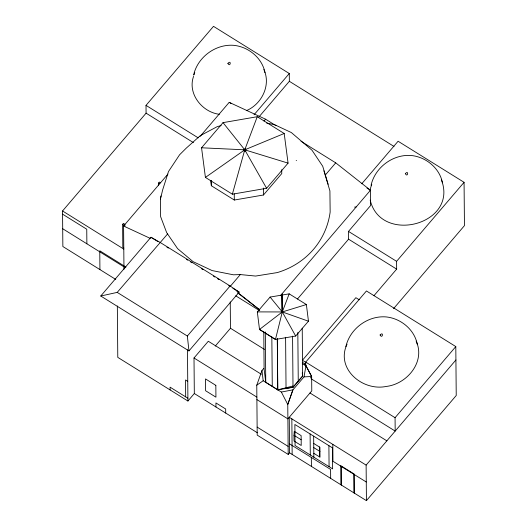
<?xml version="1.0" encoding="UTF-8"?>
<svg xmlns="http://www.w3.org/2000/svg" width="527" height="527" viewBox="0 0 527 527"><rect width="100%" height="100%" fill="white"/><g stroke="black" fill="none" stroke-linecap="round" stroke-linejoin="round"><path stroke-width="0.79" d="M293.98 435.289L294.264 431.336L301.134 435.612L301.22 445.486L294.033 441.013L293.98 435.289L301.174 439.768M263.777 368.413L261.965 370.54L256.768 385.191L257.202 435.124L288.197 454.419L287.762 404.479L292.867 389.934L304.013 376.884L305.95 365.85L305.08 363.979L302.287 362.24M323.934 170.827L329.909 190.899L330.152 212.038A87.008 78.734 27.9 0 1 277.321 272.578L255.602 276.056L240.325 274.567L233.421 274.804L212.117 270.575L193.073 261.642L177.592 248.625L166.67 232.651L160.623 216.656L160.432 199.054L162.645 189.951L168.495 171.519L179.582 154.786L186.281 148.12L200.234 135.676L217.249 126.632L221.195 125.584M289.191 293.849L282.288 311.944L275.463 339.447L259.515 329.461L257.321 311.898L270.107 297.07L289.191 293.849L306.378 304.54L308.46 321.2L295.673 336.035L275.463 339.447L259.515 329.461L282.288 311.944L306.378 304.54M232.361 194.193L266.596 188.271L288.071 163.126L284.198 133.489L257.255 116.717L223.02 122.639L201.551 147.784L205.418 177.421L232.361 194.193L244.541 150.617M193.593 75.097C197.513 57.305 215.49 43.853 233.731 45.329C248.388 46.732 262.202 57.937 264.969 72.647M193.574 76.336C187.296 93.569 202.072 112.192 219.357 114.293M194.048 74.841L194.759 72.594M371.074 185.267C374.993 167.474 392.971 154.022 411.212 155.498C425.869 156.901 439.683 168.106 442.449 182.816M369.862 190.247L371.766 184.266M345.877 346.674C349.796 328.888 367.767 315.436 386.008 316.911C400.665 318.308 414.486 329.513 417.252 344.23M347.036 344.177C335.435 368.683 362.444 391.33 386.047 386.469C406.89 384.249 425.796 361.786 416.132 341.068M245.048 149.055L257.255 116.717M115.762 279.442L62.858 246.517L62.548 210.978L146.084 113.16L146.012 105.374L213.501 26.35L289.283 73.516L289.349 81.303L258.909 116.954M123.871 248.065L122.817 247.407L122.62 224.331L123.417 223.395L124.998 224.377M158.581 185.405L158.561 183.014L159.358 182.078L160.504 182.797M167.942 174.088L123.595 226.024L123.97 269.29M200.056 136.48L229.212 102.343L265.588 119.201L276.003 125.683M254.034 114.8L289.283 73.516M100.756 296.016L150.933 237.255L159.964 242.328L230.101 285.977L239.146 292.156L188.962 350.916L100.756 296.016L117.218 292.386L167.691 233.843M264.001 121.058L265.588 119.201M210.721 180.873L211.36 185.754L234.311 200.036L263.467 194.997L281.754 173.581L281.721 169.714M188.962 350.916L187.348 336.042L230.101 285.977L230.108 286.536L228.718 285.667M230.108 286.536L240.325 274.567M325.231 175.142L335.725 162.85L370.455 190.254L370.586 205.543L348.499 231.406L348.571 239.186L297.491 299M117.337 305.989L117.784 357.372L187.922 401.021L194.318 393.524L194.008 357.991L208.297 341.259L261.379 374.295M215.24 346.094L230.47 328.255L230.24 301.899M361.772 183.771L398.089 141.243L464.07 182.309L464.452 225.628L393.537 308.67M280.759 295.285L370.455 190.254L366.983 188.093M305.752 366.021L305.719 362.089L366.449 290.963L455.802 346.575L456.23 395.5L366.43 500.65L289.567 452.812L289.257 417.272L366.12 465.11L366.43 500.65M304.342 364.849L305.08 363.979L311.648 376.502L311.78 390.902L287.887 418.879L256.893 399.591M373.959 295.693L396.653 269.119L396.587 261.333L464.07 182.309M263.79 331.852L264.106 369.071L265.76 382.306L277.736 389.842L293.012 387.266L302.636 376.047L302.234 328.176M310.396 377.978L311.648 376.502L305.95 365.85L302.254 363.544M288.197 454.419L289.567 452.812M311.417 378.946L395.184 431.079L395.066 417.7L455.802 346.575M366.12 465.11L455.921 359.961M205.418 177.421L244.093 150.294M256.768 385.191L263.19 380.751L261.965 370.54M246.722 110.505C261.853 103.938 271.161 84.999 263.849 69.492M245.516 149.51L284.198 133.489M277.288 338.69L277.736 389.842L293.005 386.027M281.359 392.062L292.959 389.828L287.762 404.479L281.359 392.062L263.19 380.751M282.274 312.004L282.129 294.125L282.241 311.977L282.129 294.125L282.288 311.944L295.673 336.035M293.032 387.233L286.042 388.445L285.601 337.287M125.202 225.892L123.595 226.024L150.32 238.408M354.526 207.118L356.166 206.979M304.013 376.884L311.648 376.502M257.321 311.898L282.288 311.944L308.46 321.2M201.551 147.784L243.948 149.787M296.207 160.57L296.549 160.636M266.682 123.107L274.521 124.668L291.345 132.554L312.017 150.254L322.715 166.236L328.143 184.285M245.536 150.063L288.071 163.126M236.333 290.818L239.146 292.156L232.888 288.262M289.349 81.303L394.012 146.447M301.003 141.243L335.725 162.85M229.212 102.343L231.274 103.621M146.012 105.374L198.211 137.863M348.499 231.406L396.587 261.333M146.084 113.16L193.409 142.613M348.571 239.186L396.653 269.119M359.21 299.771L355.863 297.689L302.412 360.27L305.759 362.352M158.561 183.014L159.707 183.732M150.933 237.255L157.889 241.583M166.914 247.203L168.304 248.065M186.36 259.304L187.75 260.167M190.524 261.899L191.914 262.762M201.637 268.816L203.027 269.679M213.442 276.161L214.832 277.024M217.605 278.757L218.995 279.62M122.62 224.331L124.194 225.312M235.727 295.812L259.33 310.502M305.719 362.089L395.066 417.7M62.548 210.978L123.792 249.1M62.575 214.173L86.751 229.219L86.876 243.797M230.47 328.255L264.455 349.408M125.973 267.09L99.768 250.78L99.926 269.587M62.706 228.744L125.307 267.716M309.988 392.997L386.851 440.835M117.218 292.386L187.348 336.042M194.008 357.991L256.866 397.114M313.723 443.444L319.922 447.304L320.008 457.186L313.809 453.325M313.756 447.601L319.961 451.461M366.272 482.001L332.959 461.27L332.814 444.38M289.488 443.846L330.587 469.425L330.666 478.391M187.75 381.364L185.53 379.98L185.675 396.871M257.136 427.094L288.124 446.389M194.318 393.524L257.36 432.766M187.895 398.254L170.083 387.167L170.109 389.934M237.71 292.874L259.811 310.034M237.822 292.623L259.692 309.869M270.107 297.07L282.288 311.944M223.02 122.639L244.258 149.194M245.167 150.538L266.596 188.271M441.33 179.661C458.8 224.416 380.79 244.91 370.204 200.148M302.248 372.885L302.65 376.08L293.012 387.266L292.571 336.114M354.5 493.219L354.328 474.116L340.706 465.637L340.87 484.741M353.689 474.175L353.854 492.824M341.43 466.547L341.595 485.189M328.894 445.638L329.079 466.685M319.362 446.955L319.448 456.83M313.657 436.152L313.842 457.199M311.332 457.443L311.411 466.408M310.107 433.945L310.291 454.985M297.827 332.465L298.256 381.186M291.846 418.886L292.156 454.419M277.334 338.742L277.782 389.835M271.84 336.872L272.275 386.403M265.325 331.964L265.76 382.306M263.408 188.04L263.467 194.997M234.251 193.857L234.311 200.036M225.714 413.069L225.681 409.005L215.925 402.938L215.958 406.996M211.314 180.346L211.36 185.754M187.474 349.809L187.922 401.021M160.419 199.054A87.568 66.092 -17.6 0 1 160.998 195.932M227.888 63.392C230.332 67.937 231.623 59.222 227.888 63.392M243.474 150.03C245.925 154.582 247.209 145.867 243.474 150.03M380.099 334.994C382.543 339.546 383.834 330.824 380.099 334.994M405.309 173.653C407.76 178.198 409.044 169.483 405.309 173.653M332.451 447.851L294.87 424.459L295.054 445.506L332.629 468.892L332.451 447.851M215.833 385.356L205.504 378.926L205.609 390.738L215.932 397.167L215.833 385.356"/></g></svg>
